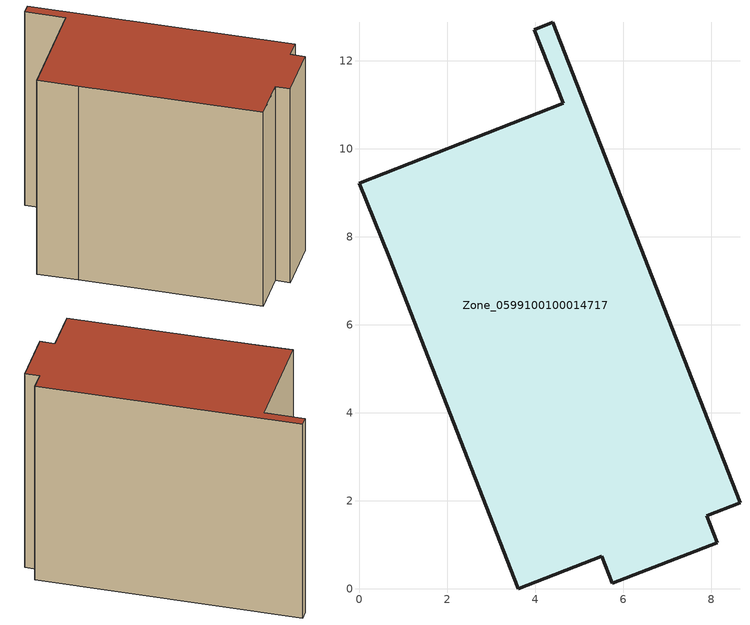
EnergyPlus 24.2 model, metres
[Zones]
Zone_0599100100014717
 floor ground (C_G): 5.51,0.73 3.61,0 0.68,7.54 0,9.22 4.63,11.04 3.98,12.71 4.4,12.88 8.65,1.95 7.89,1.66 8.13,1.04 5.75,0.12 z0
 wall outside (C_F): 3.98,12.71 4.63,11.04 0,9.22 0.68,7.54 3.61,0 5.51,0.73 5.75,0.12 8.13,1.04 7.89,1.66 8.65,1.95 4.4,12.88 3.98,12.71 z0:9.86
 roof outside (C_R): 8.65,1.95 4.4,12.88 3.98,12.71 4.63,11.04 0,9.22 0.68,7.54 3.61,0 5.51,0.73 5.75,0.12 8.13,1.04 7.89,1.66 z9.86
[BUILDING]
Pand.0599100100014717: North Axis=0; Terrain=City; Loads Convergence Tolerance Value=0.04; Temperature Convergence Tolerance Value=0.4; Solar Distribution=FullExterior; Maximum Number of Warmup Days=25; Minimum Number of Warmup Days=1
[Site:Location]
Rotterdam.The.Hague.AP_ZH_NLD Design_Conditions: Latitude=51.96; Longitude=4.45; Time Zone=1; Elevation=-4.5
[SITE:GROUNDTEMPERATURE:BUILDINGSURFACE]
18, 18, 18, 18, 18, 18, 18, 18, 18, 18, 18, 18
[MATERIAL] Thermal Absorptance=0.9; Solar Absorptance=0.7; Visible Absorptance=0.7
Name | Roughness | Thickness | Conductivity | Density | Specific Heat
G.TI.2015-2018 | MediumSmooth | 0.15 | 0.0428571 | 540 | 1210
F.TI.2015-2018 | Rough | 0.3 | 0.0666667 | 1920 | 840
R.TI.2015-2018 | MediumRough | 0.2 | 0.0333333 | 1500 | 1000
[CONSTRUCTION]
C_G: G.TI.2015-2018
C_F: F.TI.2015-2018
C_R: R.TI.2015-2018
[ZONE]
Zone_0599100100014717: Type=1; Multiplier=1; Ceiling Height=Autocalculate; Volume=Autocalculate; Floor Area=autocalculate; Part of Total Floor Area=Yes
[ZONEINFILTRATION:DESIGNFLOWRATE]
Infil_Zone_0599100100014717: Zone or ZoneList or Space or SpaceList=Zone_0599100100014717; Schedule=AlwaysOn; Design Flow Rate Calculation Method=Flow/Area; Flow Rate per Floor Area=0.0015; Constant Term Coefficient=1; Temperature Term Coefficient=0; Velocity Term Coefficient=0; Velocity Squared Term Coefficient=0
[HVACTEMPLATE:ZONE:IDEALLOADSAIRSYSTEM]
Zone_0599100100014717: Maximum Heating Supply Air Temperature=50; Minimum Cooling Supply Air Temperature=13; Maximum Heating Supply Air Humidity Ratio=0.0156; Minimum Cooling Supply Air Humidity Ratio=0.0077; Heating Limit=NoLimit; Cooling Limit=NoLimit; Dehumidification Control Type=ConstantSensibleHeatRatio; Cooling Sensible Heat Ratio=0.7; Dehumidification Setpoint=60; Humidification Control Type=None; Humidification Setpoint=30; Outdoor Air Method=None; Outdoor Air Flow Rate per Person=0.00944; Outdoor Air Flow Rate per Zone Floor Area=0; Outdoor Air Flow Rate per Zone=0; Demand Controlled Ventilation Type=None; Outdoor Air Economizer Type=NoEconomizer; Heat Recovery Type=None; Sensible Heat Recovery Effectiveness=0.7; Latent Heat Recovery Effectiveness=0.65
[ZONECONTROL:THERMOSTAT]
ThermostatControl_Zone_0599100100014717: Zone or ZoneList=Zone_0599100100014717; Control Type Schedule=DualSetpointControlType; Control 1=Thermostat_Zone_0599100100014717; Temperature Difference Between Cutout And Setpoint=0
[THERMOSTATSETPOINT:DUALSETPOINT]
Thermostat_Zone_0599100100014717: Heating Setpoint Temperature Schedule=HeatingSetpoint_Zone_0599100100014717; Cooling Setpoint Temperature Schedule=CoolingSetpoint_Zone_0599100100014717
[SCHEDULE:COMPACT]
HeatingSetpoint_Zone_0599100100014717: Through: 12/31, For: AllDays, Until: 24:00, 21
CoolingSetpoint_Zone_0599100100014717: Through: 12/31, For: AllDays, Until: 24:00, 24
DualSetpointControlType: Through: 12/31, For: AllDays, Until: 24:00, 4
AlwaysOn: Through: 12/31, For: AllDays, Until: 24:00, 1
